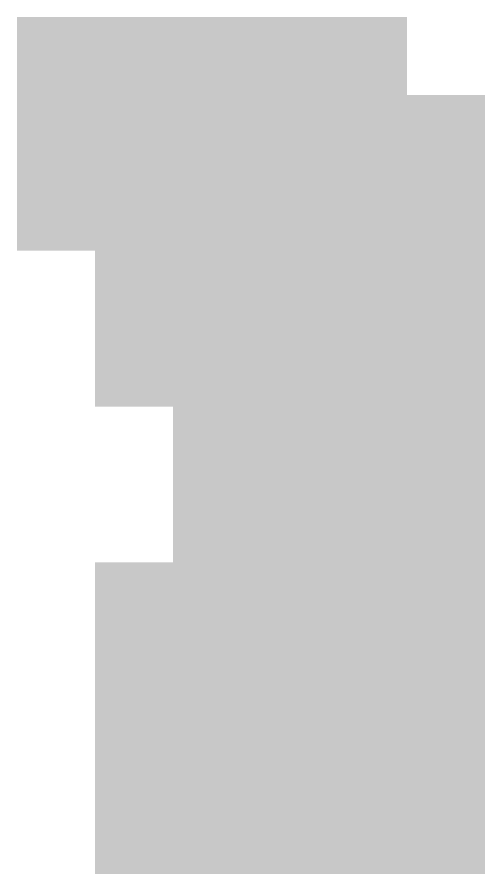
# Model space of a CAD drawing. Header units: metres. Extents: x -0.2 to 72.6, y -0.2 to 14.2.
# Drawn here: x 36.25 to 37.45, y 11 to 13.2 of the extents above; entities that cross this region are included whole.
import ezdxf

# ---------------------------------------------------------------- set-up
doc = ezdxf.new("R2010")
doc.units = ezdxf.units.M

msp = doc.modelspace()

# ---------------------------------------------------------------- hatches: boundary and pattern name
at = {"true_color": 0xff0000}
h = msp.add_hatch(color=7, dxfattribs=at)
h.dxf.hatch_style = 1
h.paths.add_polyline_path([(36.25, 13), (36.45, 13), (36.45, 13.2), (36.25, 13.2)])
h = msp.add_hatch(color=7, dxfattribs=at)
h.dxf.hatch_style = 1
h.paths.add_polyline_path([(36.45, 13), (36.65, 13), (36.65, 13.2), (36.45, 13.2)])
h = msp.add_hatch(color=7, dxfattribs=at)
h.dxf.hatch_style = 1
h.paths.add_polyline_path([(36.65, 13), (36.85, 13), (36.85, 13.2), (36.65, 13.2)])
h = msp.add_hatch(color=7, dxfattribs=at)
h.dxf.hatch_style = 1
h.paths.add_polyline_path([(36.85, 13), (37.05, 13), (37.05, 13.2), (36.85, 13.2)])
h = msp.add_hatch(color=7, dxfattribs=at)
h.dxf.hatch_style = 1
h.paths.add_polyline_path([(37.05, 13), (37.25, 13), (37.25, 13.2), (37.05, 13.2)])
h = msp.add_hatch(color=7, dxfattribs=at)
h.dxf.hatch_style = 1
h.paths.add_polyline_path([(36.25, 12.8), (36.45, 12.8), (36.45, 13), (36.25, 13)])
h = msp.add_hatch(color=7, dxfattribs=at)
h.dxf.hatch_style = 1
h.paths.add_polyline_path([(36.45, 12.8), (36.65, 12.8), (36.65, 13), (36.45, 13)])
h = msp.add_hatch(color=7, dxfattribs=at)
h.dxf.hatch_style = 1
h.paths.add_polyline_path([(36.65, 12.8), (36.85, 12.8), (36.85, 13), (36.65, 13)])
at = {"true_color": 0x00ff00}
h = msp.add_hatch(color=7, dxfattribs=at)
h.dxf.hatch_style = 1
h.paths.add_polyline_path([(36.85, 12.8), (37.05, 12.8), (37.05, 13), (36.85, 13)])
at = {"true_color": 0xff0000}
h = msp.add_hatch(color=7, dxfattribs=at)
h.dxf.hatch_style = 1
h.paths.add_polyline_path([(37.05, 12.8), (37.25, 12.8), (37.25, 13), (37.05, 13)])
h = msp.add_hatch(color=7, dxfattribs=at)
h.dxf.hatch_style = 1
h.paths.add_polyline_path([(37.25, 12.8), (37.45, 12.8), (37.45, 13), (37.25, 13)])
h = msp.add_hatch(color=7, dxfattribs=at)
h.dxf.hatch_style = 1
h.paths.add_polyline_path([(36.25, 12.6), (36.45, 12.6), (36.45, 12.8), (36.25, 12.8)])
at = {"true_color": 0x00ff00}
h = msp.add_hatch(color=7, dxfattribs=at)
h.dxf.hatch_style = 1
h.paths.add_polyline_path([(36.45, 12.6), (36.65, 12.6), (36.65, 12.8), (36.45, 12.8)])
at = {"true_color": 0x0000ff}
h = msp.add_hatch(color=7, dxfattribs=at)
h.dxf.hatch_style = 1
h.paths.add_polyline_path([(36.65, 12.6), (36.85, 12.6), (36.85, 12.8), (36.65, 12.8)])
h = msp.add_hatch(color=7, dxfattribs=at)
h.dxf.hatch_style = 1
h.paths.add_polyline_path([(36.85, 12.6), (37.05, 12.6), (37.05, 12.8), (36.85, 12.8)])
at = {"true_color": 0x00ff00}
h = msp.add_hatch(color=7, dxfattribs=at)
h.dxf.hatch_style = 1
h.paths.add_polyline_path([(37.05, 12.6), (37.25, 12.6), (37.25, 12.8), (37.05, 12.8)])
at = {"true_color": 0xff0000}
h = msp.add_hatch(color=7, dxfattribs=at)
h.dxf.hatch_style = 1
h.paths.add_polyline_path([(37.25, 12.6), (37.45, 12.6), (37.45, 12.8), (37.25, 12.8)])
h = msp.add_hatch(color=7, dxfattribs=at)
h.dxf.hatch_style = 1
h.paths.add_polyline_path([(36.45, 12.4), (36.65, 12.4), (36.65, 12.6), (36.45, 12.6)])
at = {"true_color": 0xffff00}
h = msp.add_hatch(color=7, dxfattribs=at)
h.dxf.hatch_style = 1
h.paths.add_polyline_path([(36.65, 12.4), (36.85, 12.4), (36.85, 12.6), (36.65, 12.6)])
h = msp.add_hatch(color=7, dxfattribs=at)
h.dxf.hatch_style = 1
h.paths.add_polyline_path([(36.85, 12.4), (37.05, 12.4), (37.05, 12.6), (36.85, 12.6)])
at = {"true_color": 0x00ff00}
h = msp.add_hatch(color=7, dxfattribs=at)
h.dxf.hatch_style = 1
h.paths.add_polyline_path([(37.05, 12.4), (37.25, 12.4), (37.25, 12.6), (37.05, 12.6)])
at = {"true_color": 0xff0000}
h = msp.add_hatch(color=7, dxfattribs=at)
h.dxf.hatch_style = 1
h.paths.add_polyline_path([(37.25, 12.4), (37.45, 12.4), (37.45, 12.6), (37.25, 12.6)])
at = {"true_color": 0x00ff00}
h = msp.add_hatch(color=7, dxfattribs=at)
h.dxf.hatch_style = 1
h.paths.add_polyline_path([(36.45, 12.2), (36.65, 12.2), (36.65, 12.4), (36.45, 12.4)])
at = {"true_color": 0xffff00}
h = msp.add_hatch(color=7, dxfattribs=at)
h.dxf.hatch_style = 1
h.paths.add_polyline_path([(36.65, 12.2), (36.85, 12.2), (36.85, 12.4), (36.65, 12.4)])
h = msp.add_hatch(color=7, dxfattribs=at)
h.dxf.hatch_style = 1
h.paths.add_polyline_path([(36.85, 12.2), (37.05, 12.2), (37.05, 12.4), (36.85, 12.4)])
at = {"true_color": 0x00ff00}
h = msp.add_hatch(color=7, dxfattribs=at)
h.dxf.hatch_style = 1
h.paths.add_polyline_path([(37.05, 12.2), (37.25, 12.2), (37.25, 12.4), (37.05, 12.4)])
at = {"true_color": 0xff0000}
h = msp.add_hatch(color=7, dxfattribs=at)
h.dxf.hatch_style = 1
h.paths.add_polyline_path([(37.25, 12.2), (37.45, 12.2), (37.45, 12.4), (37.25, 12.4)])
h = msp.add_hatch(color=7, dxfattribs=at)
h.dxf.hatch_style = 1
h.paths.add_polyline_path([(36.65, 12), (36.85, 12), (36.85, 12.2), (36.65, 12.2)])
at = {"true_color": 0x00ff00}
h = msp.add_hatch(color=7, dxfattribs=at)
h.dxf.hatch_style = 1
h.paths.add_polyline_path([(36.85, 12), (37.05, 12), (37.05, 12.2), (36.85, 12.2)])
h = msp.add_hatch(color=7, dxfattribs=at)
h.dxf.hatch_style = 1
h.paths.add_polyline_path([(37.05, 12), (37.25, 12), (37.25, 12.2), (37.05, 12.2)])
at = {"true_color": 0xff0000}
h = msp.add_hatch(color=7, dxfattribs=at)
h.dxf.hatch_style = 1
h.paths.add_polyline_path([(37.25, 12), (37.45, 12), (37.45, 12.2), (37.25, 12.2)])
h = msp.add_hatch(color=7, dxfattribs=at)
h.dxf.hatch_style = 1
h.paths.add_polyline_path([(36.65, 11.8), (36.85, 11.8), (36.85, 12), (36.65, 12)])
at = {"true_color": 0x00ff00}
h = msp.add_hatch(color=7, dxfattribs=at)
h.dxf.hatch_style = 1
h.paths.add_polyline_path([(36.85, 11.8), (37.05, 11.8), (37.05, 12), (36.85, 12)])
h = msp.add_hatch(color=7, dxfattribs=at)
h.dxf.hatch_style = 1
h.paths.add_polyline_path([(37.05, 11.8), (37.25, 11.8), (37.25, 12), (37.05, 12)])
at = {"true_color": 0xff0000}
h = msp.add_hatch(color=7, dxfattribs=at)
h.dxf.hatch_style = 1
h.paths.add_polyline_path([(37.25, 11.8), (37.45, 11.8), (37.45, 12), (37.25, 12)])
h = msp.add_hatch(color=7, dxfattribs=at)
h.dxf.hatch_style = 1
h.paths.add_polyline_path([(36.45, 11.6), (36.65, 11.6), (36.65, 11.8), (36.45, 11.8)])
at = {"true_color": 0xffff00}
h = msp.add_hatch(color=7, dxfattribs=at)
h.dxf.hatch_style = 1
h.paths.add_polyline_path([(36.65, 11.6), (36.85, 11.6), (36.85, 11.8), (36.65, 11.8)])
at = {"true_color": 0x0000ff}
h = msp.add_hatch(color=7, dxfattribs=at)
h.dxf.hatch_style = 1
h.paths.add_polyline_path([(36.85, 11.6), (37.05, 11.6), (37.05, 11.8), (36.85, 11.8)])
at = {"true_color": 0xff0000}
h = msp.add_hatch(color=7, dxfattribs=at)
h.dxf.hatch_style = 1
h.paths.add_polyline_path([(37.05, 11.6), (37.25, 11.6), (37.25, 11.8), (37.05, 11.8)])
h = msp.add_hatch(color=7, dxfattribs=at)
h.dxf.hatch_style = 1
h.paths.add_polyline_path([(37.25, 11.6), (37.45, 11.6), (37.45, 11.8), (37.25, 11.8)])
h = msp.add_hatch(color=7, dxfattribs=at)
h.dxf.hatch_style = 1
h.paths.add_polyline_path([(36.45, 11.4), (36.65, 11.4), (36.65, 11.6), (36.45, 11.6)])
at = {"true_color": 0x0000ff}
h = msp.add_hatch(color=7, dxfattribs=at)
h.dxf.hatch_style = 1
h.paths.add_polyline_path([(36.65, 11.4), (36.85, 11.4), (36.85, 11.6), (36.65, 11.6)])
at = {"true_color": 0xffff00}
h = msp.add_hatch(color=7, dxfattribs=at)
h.dxf.hatch_style = 1
h.paths.add_polyline_path([(36.85, 11.4), (37.05, 11.4), (37.05, 11.6), (36.85, 11.6)])
at = {"true_color": 0xff0000}
h = msp.add_hatch(color=7, dxfattribs=at)
h.dxf.hatch_style = 1
h.paths.add_polyline_path([(37.05, 11.4), (37.25, 11.4), (37.25, 11.6), (37.05, 11.6)])
h = msp.add_hatch(color=7, dxfattribs=at)
h.dxf.hatch_style = 1
h.paths.add_polyline_path([(37.25, 11.4), (37.45, 11.4), (37.45, 11.6), (37.25, 11.6)])
h = msp.add_hatch(color=7, dxfattribs=at)
h.dxf.hatch_style = 1
h.paths.add_polyline_path([(36.45, 11.2), (36.65, 11.2), (36.65, 11.4), (36.45, 11.4)])
at = {"true_color": 0x00ff00}
h = msp.add_hatch(color=7, dxfattribs=at)
h.dxf.hatch_style = 1
h.paths.add_polyline_path([(36.65, 11.2), (36.85, 11.2), (36.85, 11.4), (36.65, 11.4)])
h = msp.add_hatch(color=7, dxfattribs=at)
h.dxf.hatch_style = 1
h.paths.add_polyline_path([(36.85, 11.2), (37.05, 11.2), (37.05, 11.4), (36.85, 11.4)])
at = {"true_color": 0xff0000}
h = msp.add_hatch(color=7, dxfattribs=at)
h.dxf.hatch_style = 1
h.paths.add_polyline_path([(37.05, 11.2), (37.25, 11.2), (37.25, 11.4), (37.05, 11.4)])
h = msp.add_hatch(color=7, dxfattribs=at)
h.dxf.hatch_style = 1
h.paths.add_polyline_path([(37.25, 11.2), (37.45, 11.2), (37.45, 11.4), (37.25, 11.4)])
h = msp.add_hatch(color=7, dxfattribs=at)
h.dxf.hatch_style = 1
h.paths.add_polyline_path([(36.45, 11), (36.65, 11), (36.65, 11.2), (36.45, 11.2)])
h = msp.add_hatch(color=7, dxfattribs=at)
h.dxf.hatch_style = 1
h.paths.add_polyline_path([(36.65, 11), (36.85, 11), (36.85, 11.2), (36.65, 11.2)])
h = msp.add_hatch(color=7, dxfattribs=at)
h.dxf.hatch_style = 1
h.paths.add_polyline_path([(36.85, 11), (37.05, 11), (37.05, 11.2), (36.85, 11.2)])
h = msp.add_hatch(color=7, dxfattribs=at)
h.dxf.hatch_style = 1
h.paths.add_polyline_path([(37.05, 11), (37.25, 11), (37.25, 11.2), (37.05, 11.2)])
h = msp.add_hatch(color=7, dxfattribs=at)
h.dxf.hatch_style = 1
h.paths.add_polyline_path([(37.25, 11), (37.45, 11), (37.45, 11.2), (37.25, 11.2)])

doc.saveas('drawing.dxf')
